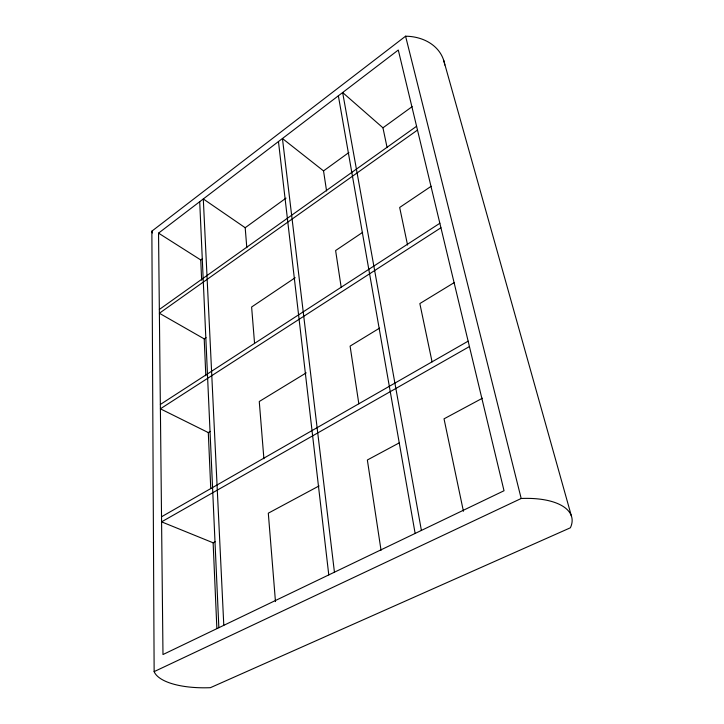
<?xml version="1.0" encoding="UTF-8"?>
<svg xmlns="http://www.w3.org/2000/svg" width="724" height="724" viewBox="0 0 724 724"><rect width="100%" height="100%" fill="white"/><g stroke="black" fill="none" stroke-linecap="round" stroke-linejoin="round"><path stroke-width="1.09" d="M405.576 36.2L521.189 498.492A67.775 30.327 -11.1 0 1 570.367 527.796L210.394 687.682A61.549 23.367 -4.5 0 1 154.14 671.619L151.868 231.155L405.576 36.2A47.648 37.585 -17.9 0 1 444.78 65.033M158.538 233.137L398.291 50.037L504.022 490.745L162.981 654.541L158.538 233.137L200.756 259.952L201.643 280.161M200.756 259.952L202.575 258.64M246.812 247.726L245.192 227.725L286.034 198.114M326.578 190.991L323.538 170.909L348.877 152.529M387.105 147.606L382.951 127.813L412.164 106.627M159.343 309.474L416.581 126.266M417.495 130.076L159.38 313.257L204.213 338.886L205.824 375.783M204.213 338.886L206.069 337.637M295.202 277.708L251.617 307.012L254.54 343.095M362.643 232.359L335.61 250.54L341.176 287.247M431.187 186.267L399.666 207.462L407.558 245.029M160.348 404.472L439.848 223.273M440.934 227.77L160.393 408.816L208.304 432.59L210.222 431.423M306.216 372.869L259.264 401.512L263.898 458.772M379.62 328.099L350.099 346.108L358.842 403.82M454.229 282.595L419.839 303.573L432.083 361.9M161.533 516.773L468.138 341.167M469.433 346.57L161.588 521.85L213.127 542.801L215.118 541.733M319.058 485.931L268.305 513.18L275.464 601.599M399.06 442.979L367.358 459.993L381.041 550.285M482.437 398.209L444.029 418.834L463.423 511.271M154.14 671.619L521.189 498.492M245.192 227.725L203.299 198.955L223.797 625.337M323.538 170.909L282.441 138.519L334.434 572.195M382.951 127.813L342.642 92.536L421.395 530.43M443.703 60.354L571.399 515.968M338.361 95.812L415.133 533.434M278.459 141.56L328.777 574.91M199.706 201.697L218.856 627.708M208.304 432.59L210.756 488.591M213.127 542.801L216.874 628.486M152.339 232.956A45.35 31.919 -1 0 1 151.868 231.155"/></g></svg>
